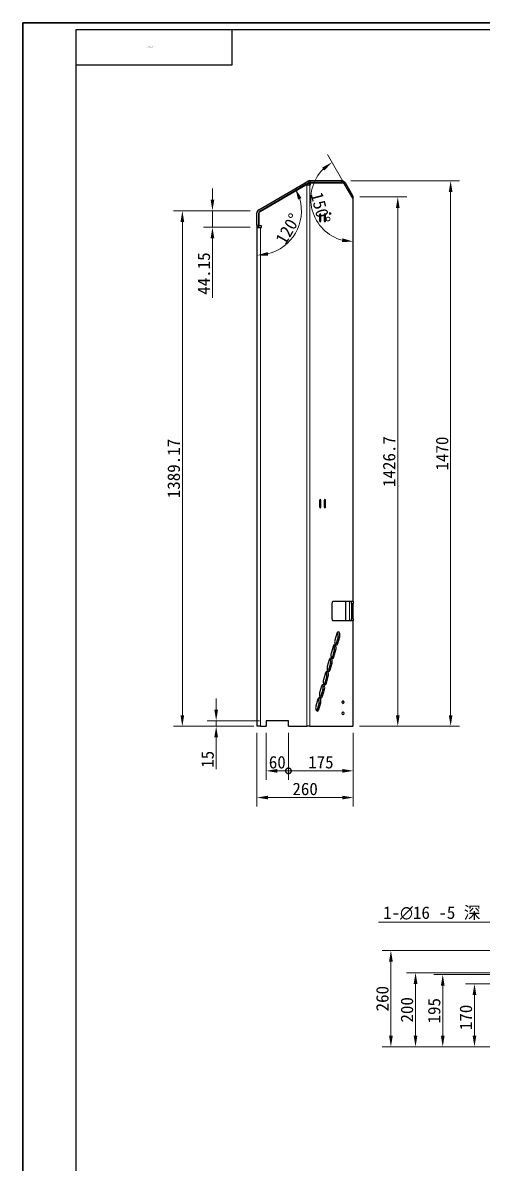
# Model space of a CAD drawing. Header units: millimetres. Extents: x 72 to 7062, y 66 to 4974.
# Drawn here: x 72 to 1311, y 1901 to 4974 of the extents above; entities that cross this region are included whole.
import ezdxf
from ezdxf.enums import TextEntityAlignment as Align

# ---------------------------------------------------------------- set-up
doc = ezdxf.new("R2018")
doc.units = ezdxf.units.MM
doc.header["$LTSCALE"] = 12
doc.linetypes.add('DOTTED', pattern=[0.0482, 0.0069, -0.0413])
for name, color, linetype, lineweight in [('可见 (ISO)', 7, 'Continuous', 25), ('可见窄的 (ISO)', 7, 'Continuous', 18), ('图框 (ISO)', 7, 'Continuous', 35), ('草图几何图元 (ISO)', 7, 'Continuous', 18)]:
    doc.layers.add(name, color=color, linetype=linetype, lineweight=lineweight)
doc.layers.add('尺寸 (ISO)', color=7, linetype='Continuous', lineweight=18, true_color=0x008000)
doc.layers.add('符号 (ISO)', color=7, linetype='Continuous', lineweight=18, true_color=0x008000)
doc.styles.get("Standard").update_dxf_attribs({"font": 'simfang.ttf'})
doc.styles.add('最新国标', font='simfang.ttf')
doc.dimstyles.new('默认 (GB)', dxfattribs={"dimscale": 12, "dimtxt": 2.8, "dimasz": 2.5, "dimexe": 2, "dimexo": 1.5, "dimgap": 0.5, "dimtad": 1, "dimtoh": 1, "dimdsep": 46, "dimtxsty": '最新国标', "dimcen": 0.09, "dimdle": 10, "dimclrd": 256, "dimclre": 256, "dimclrt": 256, "dimazin": 2, "dimtfac": 0.535714, "dimtdec": 3, "dimtmove": 0, "dimatfit": 3, "dimfxl": 0, "dimtolj": 1, "dimlwd": -1, "dimlwe": -1, "dimarcsym": 0})
doc.dimstyles.new('默认 (GB)$7', dxfattribs={"dimscale": 12, "dimtxt": 2.8, "dimasz": 2.5, "dimexe": 2, "dimexo": 1.5, "dimgap": 0.5, "dimtad": 1, "dimtoh": 1, "dimdsep": 46, "dimtxsty": '最新国标', "dimcen": 0.09, "dimdle": 10, "dimclrd": 256, "dimclre": 256, "dimclrt": 256, "dimazin": 2, "dimtfac": 0.535714, "dimtdec": 3, "dimtmove": 0, "dimatfit": 3, "dimfxl": 0, "dimtolj": 1, "dimlwd": -1, "dimlwe": -1, "dimarcsym": 0})

# ---------------------------------------------------------------- blocks, each defined once
blk = doc.blocks.new('图框 最新国标')
at = {"layer": '图框 (ISO)'}
for p, q in [((6, 7), (6, 414.5)), ((6, 414.5), (588.5, 414.5))]:
    blk.add_line(p, q, dxfattribs=at)
at = {"layer": '图框 (ISO)', "color": 7, "linetype": 'Continuous', "lineweight": 25}
for p, q in [((18, 413), (587, 413)), ((18, 7), (18, 413)), ((18, 413), (587, 413)), ((53, 413), (53, 405)), ((53, 405), (18, 405))]:
    blk.add_line(p, q, dxfattribs=at)
at = {"layer": '图框 (ISO)', "lineweight": 30}
blk.add_attdef('零件代号', text='', height=2.5, rotation=180, dxfattribs=at).set_placement((35.5, 409), align=Align.MIDDLE_CENTER)
blk = doc.blocks.new('*D12')
at = {"layer": 'Defpoints', "color": 0, "transparency": 16777216}
for p in [(703.7, 3078.2), (963.7, 3078.2), (963.7, 2886.2)]:
    blk.add_point(p, dxfattribs=at)
at = {"layer": '尺寸 (ISO)', "color": 116, "true_color": 0x00803f, "transparency": 16777216}
for p, q in [((703.7, 3060.2), (703.7, 2862.2)), ((963.7, 3060.2), (963.7, 2862.2)), ((733.7, 2886.2), (933.7, 2886.2))]:
    blk.add_line(p, q, dxfattribs=at)
for points in [[(733.7, 2891.2), (733.7, 2881.2), (703.7, 2886.2)], [(933.7, 2891.2), (933.7, 2881.2), (963.7, 2886.2)]]:
    blk.add_solid(points, dxfattribs=at)
at = {"layer": '尺寸 (ISO)', "transparency": 16777216, "insert": (833.7, 2909.2), "char_height": 33.6, "attachment_point": 5, "style": '最新国标'}
blk.add_mtext('\\A1;260', dxfattribs=at)
blk = doc.blocks.new('_DotSmall')
at = {"color": 0, "linetype": 'ByBlock', "const_width": 0.5}
blk.add_lwpolyline([(-0.0625, 0, 1), (0.0625, 0, 1)], format="xyb", close=True, dxfattribs=at)
blk = doc.blocks.new('*D13')
at = {"layer": 'Defpoints', "color": 0, "transparency": 16777216}
for p in [(728.7, 3078.2), (788.7, 3078.2), (788.7, 2958.2)]:
    blk.add_point(p, dxfattribs=at)
at = {"layer": '尺寸 (ISO)', "color": 116, "true_color": 0x00803f, "transparency": 16777216}
for p, q in [((728.7, 3060.2), (728.7, 2934.2)), ((788.7, 3060.2), (788.7, 2934.2)), ((758.7, 2958.2), (788.7, 2958.2))]:
    blk.add_line(p, q, dxfattribs=at)
blk.add_solid([(758.7, 2963.2), (758.7, 2953.2), (728.7, 2958.2)], dxfattribs=at)
at = {"layer": '尺寸 (ISO)', "color": 116, "true_color": 0x00803f, "transparency": 16777216, "xscale": 30, "yscale": 30, "zscale": 30}
blk.add_blockref('_DotSmall', (788.7, 2958.2), dxfattribs=at)
at = {"layer": '尺寸 (ISO)', "transparency": 16777216, "insert": (758.6, 2981.2), "char_height": 33.6, "attachment_point": 5, "style": '最新国标'}
blk.add_mtext('\\A1;60', dxfattribs=at)
blk = doc.blocks.new('*D15')
at = {"layer": 'Defpoints', "color": 0, "transparency": 16777216}
for p in [(788.7, 3078.2), (963.7, 3078.2), (963.7, 2958.2)]:
    blk.add_point(p, dxfattribs=at)
at = {"layer": '尺寸 (ISO)', "color": 116, "true_color": 0x00803f, "transparency": 16777216}
for p, q in [((788.7, 3060.2), (788.7, 2934.2)), ((963.7, 3060.2), (963.7, 2934.2)), ((788.7, 2958.2), (933.7, 2958.2))]:
    blk.add_line(p, q, dxfattribs=at)
blk.add_solid([(933.7, 2963.2), (933.7, 2953.2), (963.7, 2958.2)], dxfattribs=at)
at = {"layer": '尺寸 (ISO)', "color": 116, "true_color": 0x00803f, "transparency": 16777216, "xscale": 30, "yscale": 30, "zscale": 30, "rotation": 180}
blk.add_blockref('_DotSmall', (788.7, 2958.2), dxfattribs=at)
at = {"layer": '尺寸 (ISO)', "transparency": 16777216, "insert": (876.3, 2981.2), "char_height": 33.6, "attachment_point": 5, "style": '最新国标'}
blk.add_mtext('\\A1;175', dxfattribs=at)
blk = doc.blocks.new('*D16')
at = {"layer": 'Defpoints', "color": 0, "transparency": 16777216}
for p in [(593.7, 3078.2), (713.7, 3078.2), (728.7, 3093.2)]:
    blk.add_point(p, dxfattribs=at)
at = {"layer": '尺寸 (ISO)', "color": 116, "true_color": 0x00803f, "transparency": 16777216}
for p, q in [((593.7, 3123.2), (593.7, 3153.2)), ((710.7, 3093.2), (569.7, 3093.2)), ((695.7, 3078.2), (569.7, 3078.2)), ((593.7, 3093.2), (593.7, 3078.2)), ((593.7, 3048.2), (593.7, 2963))]:
    blk.add_line(p, q, dxfattribs=at)
for points in [[(588.7, 3123.2), (598.7, 3123.2), (593.7, 3093.2)], [(588.7, 3048.2), (598.7, 3048.2), (593.7, 3078.2)]]:
    blk.add_solid(points, dxfattribs=at)
at = {"layer": '尺寸 (ISO)', "transparency": 16777216, "insert": (570.7, 2989.3), "char_height": 33.6, "attachment_point": 5, "rotation": 90, "style": '最新国标'}
blk.add_mtext('\\A1;15', dxfattribs=at)
blk = doc.blocks.new('*D17')
at = {"layer": 'Defpoints', "color": 0, "transparency": 16777216}
for p in [(502.5, 4467.4), (703.7, 4467.4), (703.7, 3078.2)]:
    blk.add_point(p, dxfattribs=at)
at = {"layer": '尺寸 (ISO)', "color": 116, "true_color": 0x00803f, "transparency": 16777216}
for p, q in [((685.7, 4467.4), (478.5, 4467.4)), ((502.5, 3108.2), (502.5, 4437.4)), ((685.7, 3078.2), (478.5, 3078.2))]:
    blk.add_line(p, q, dxfattribs=at)
for points in [[(497.5, 4437.4), (507.5, 4437.4), (502.5, 4467.4)], [(497.5, 3108.2), (507.5, 3108.2), (502.5, 3078.2)]]:
    blk.add_solid(points, dxfattribs=at)
at = {"layer": '尺寸 (ISO)', "transparency": 16777216, "insert": (479.4, 3772.8), "char_height": 33.6, "attachment_point": 5, "rotation": 90, "style": '最新国标'}
blk.add_mtext('\\A1;1389.17', dxfattribs=at)
blk = doc.blocks.new('*D18')
at = {"layer": 'Defpoints', "color": 0, "transparency": 16777216}
for p in [(583.7, 4467.4), (703.7, 4467.4), (703.7, 4423.2)]:
    blk.add_point(p, dxfattribs=at)
at = {"layer": '尺寸 (ISO)', "color": 116, "true_color": 0x00803f, "transparency": 16777216}
for p, q in [((583.7, 4497.4), (583.7, 4527.4)), ((685.7, 4467.4), (559.7, 4467.4)), ((583.7, 4467.4), (583.7, 4423.2)), ((685.7, 4423.2), (559.7, 4423.2)), ((583.7, 4393.2), (583.7, 4233.2))]:
    blk.add_line(p, q, dxfattribs=at)
for points in [[(578.7, 4497.4), (588.7, 4497.4), (583.7, 4467.4)], [(578.7, 4393.2), (588.7, 4393.2), (583.7, 4423.2)]]:
    blk.add_solid(points, dxfattribs=at)
at = {"layer": '尺寸 (ISO)', "transparency": 16777216, "insert": (560.6, 4298.2), "char_height": 33.6, "attachment_point": 5, "rotation": 90, "style": '最新国标'}
blk.add_mtext('\\A1;44.15', dxfattribs=at)
blk = doc.blocks.new('*D19')
at = {"layer": 'Defpoints', "color": 0, "transparency": 16777216}
for p in [(963.7, 4504.9), (1083.7, 4504.9), (962.3, 3078.2)]:
    blk.add_point(p, dxfattribs=at)
at = {"layer": '尺寸 (ISO)', "color": 116, "true_color": 0x00803f, "transparency": 16777216}
for p, q in [((981.7, 4504.9), (1107.7, 4504.9)), ((1083.7, 3108.2), (1083.7, 4474.9)), ((980.3, 3078.2), (1107.7, 3078.2))]:
    blk.add_line(p, q, dxfattribs=at)
for points in [[(1078.7, 4474.9), (1088.7, 4474.9), (1083.7, 4504.9)], [(1078.7, 3108.2), (1088.7, 3108.2), (1083.7, 3078.2)]]:
    blk.add_solid(points, dxfattribs=at)
at = {"layer": '尺寸 (ISO)', "transparency": 16777216, "insert": (1060.6, 3791.6), "char_height": 33.6, "attachment_point": 5, "rotation": 90, "style": '最新国标'}
blk.add_mtext('\\A1;1426.7', dxfattribs=at)
blk = doc.blocks.new('*D20')
at = {"layer": 'Defpoints', "color": 0, "transparency": 16777216}
for p in [(938.7, 4548.2), (962.3, 3078.2), (1226.3, 3078.2)]:
    blk.add_point(p, dxfattribs=at)
at = {"layer": '尺寸 (ISO)', "color": 116, "true_color": 0x00803f, "transparency": 16777216}
for p, q in [((956.7, 4548.2), (1250.3, 4548.2)), ((1226.3, 4518.2), (1226.3, 3108.2)), ((980.3, 3078.2), (1250.3, 3078.2))]:
    blk.add_line(p, q, dxfattribs=at)
for points in [[(1221.3, 4518.2), (1231.3, 4518.2), (1226.3, 4548.2)], [(1221.3, 3108.2), (1231.3, 3108.2), (1226.3, 3078.2)]]:
    blk.add_solid(points, dxfattribs=at)
at = {"layer": '尺寸 (ISO)', "transparency": 16777216, "insert": (1203.4, 3813.2), "char_height": 33.6, "attachment_point": 5, "rotation": 90, "style": '最新国标'}
blk.add_mtext('\\A1;1470', dxfattribs=at)
blk = doc.blocks.new('*D21')
at = {"layer": 'Defpoints', "color": 0, "transparency": 16777216}
for p in [(703.7, 4467.4), (719.3, 4476.4), (703.7, 4422.2), (780.8, 4375.5)]:
    blk.add_point(p, dxfattribs=at)
at = {"layer": '尺寸 (ISO)', "color": 116, "true_color": 0x00803f, "transparency": 16777216}
blk.add_arc((703.7, 4467.4), 120, 284.3615, 15.6385, dxfattribs=at)
for points in [[(814.6, 4497.8), (823.9, 4501.7), (807.6, 4527.4)], [(734.1, 4346.2), (732.8, 4356.1), (703.7, 4347.4)]]:
    blk.add_solid(points, dxfattribs=at)
at = {"layer": '尺寸 (ISO)', "transparency": 16777216, "insert": (787.7, 4418.9), "char_height": 33.6, "attachment_point": 5, "rotation": 60, "style": '最新国标'}
blk.add_mtext('\\A1;120°', dxfattribs=at)
blk = doc.blocks.new('*D22')
at = {"layer": 'Defpoints', "color": 0, "transparency": 16777216}
for p in [(850.8, 4518.8), (954.7, 4514.5), (963.7, 4498.9), (963.7, 3078.2)]:
    blk.add_point(p, dxfattribs=at)
at = {"layer": '尺寸 (ISO)', "color": 116, "true_color": 0x00803f, "transparency": 16777216}
blk.add_line((945.7, 4530.1), (894.4, 4618.9), dxfattribs=at)
blk.add_arc((963.7, 4498.9), 114.6, 135.0432, 254.9568, dxfattribs=at)
for points in [[(879.6, 4583.8), (885.6, 4575.9), (906.4, 4598.1)], [(934.6, 4393.2), (933.3, 4383.3), (963.7, 4384.3)]]:
    blk.add_solid(points, dxfattribs=at)
at = {"layer": '尺寸 (ISO)', "transparency": 16777216, "insert": (875.2, 4475.2), "char_height": 33.6, "attachment_point": 5, "rotation": 285, "style": '最新国标'}
blk.add_mtext('\\A1;150°', dxfattribs=at)
blk = doc.blocks.new('*D67')
at = {"layer": 'Defpoints', "color": 0, "transparency": 16777216}
for p in [(1482.6, 2474.2), (1065.2, 2214.2), (1482.6, 2214.2)]:
    blk.add_point(p, dxfattribs=at)
at = {"layer": '尺寸 (ISO)', "color": 116, "true_color": 0x00803f, "transparency": 16777216}
for p, q in [((1464.6, 2474.2), (1041.2, 2474.2)), ((1065.2, 2444.2), (1065.2, 2244.2)), ((1464.6, 2214.2), (1041.2, 2214.2))]:
    blk.add_line(p, q, dxfattribs=at)
for points in [[(1060.2, 2444.2), (1070.2, 2444.2), (1065.2, 2474.2)], [(1060.2, 2244.2), (1070.2, 2244.2), (1065.2, 2214.2)]]:
    blk.add_solid(points, dxfattribs=at)
at = {"layer": '尺寸 (ISO)', "transparency": 16777216, "insert": (1042.2, 2344.2), "char_height": 33.6, "attachment_point": 5, "rotation": 90, "style": '最新国标'}
blk.add_mtext('\\A1;260', dxfattribs=at)
blk = doc.blocks.new('*D78')
at = {"layer": 'Defpoints', "color": 0, "transparency": 16777216}
for p in [(1290.6, 2384.2), (1495.6, 2384.2), (1482.6, 2214.2)]:
    blk.add_point(p, dxfattribs=at)
at = {"layer": '尺寸 (ISO)', "color": 116, "true_color": 0x00803f, "transparency": 16777216}
for p, q in [((1477.6, 2384.2), (1266.6, 2384.2)), ((1290.6, 2244.2), (1290.6, 2354.2)), ((1464.6, 2214.2), (1266.6, 2214.2))]:
    blk.add_line(p, q, dxfattribs=at)
for points in [[(1285.6, 2354.2), (1295.6, 2354.2), (1290.6, 2384.2)], [(1285.6, 2244.2), (1295.6, 2244.2), (1290.6, 2214.2)]]:
    blk.add_solid(points, dxfattribs=at)
at = {"layer": '尺寸 (ISO)', "transparency": 16777216, "insert": (1267.6, 2293.7), "char_height": 33.6, "attachment_point": 5, "rotation": 90, "style": '最新国标'}
blk.add_mtext('\\A1;170', dxfattribs=at)
blk = doc.blocks.new('*D80')
at = {"layer": 'Defpoints', "color": 0, "transparency": 16777216}
for p in [(1131.6, 2414.2), (1565.6, 2414.2), (1482.6, 2214.2)]:
    blk.add_point(p, dxfattribs=at)
at = {"layer": '尺寸 (ISO)', "color": 116, "true_color": 0x00803f, "transparency": 16777216}
for p, q in [((1547.6, 2414.2), (1107.6, 2414.2)), ((1131.6, 2244.2), (1131.6, 2384.2)), ((1464.6, 2214.2), (1107.6, 2214.2))]:
    blk.add_line(p, q, dxfattribs=at)
for points in [[(1126.6, 2384.2), (1136.6, 2384.2), (1131.6, 2414.2)], [(1126.6, 2244.2), (1136.6, 2244.2), (1131.6, 2214.2)]]:
    blk.add_solid(points, dxfattribs=at)
at = {"layer": '尺寸 (ISO)', "transparency": 16777216, "insert": (1108.6, 2314.2), "char_height": 33.6, "attachment_point": 5, "rotation": 90, "style": '最新国标'}
blk.add_mtext('\\A1;200', dxfattribs=at)
blk = doc.blocks.new('*D103')
at = {"layer": 'Defpoints', "color": 0, "transparency": 16777216}
for p in [(1482.6, 2409.2), (1205, 2214.2), (1482.6, 2214.2)]:
    blk.add_point(p, dxfattribs=at)
at = {"layer": '尺寸 (ISO)', "color": 116, "true_color": 0x00803f, "transparency": 16777216}
for p, q in [((1464.6, 2409.2), (1181, 2409.2)), ((1205, 2379.2), (1205, 2244.2)), ((1464.6, 2214.2), (1181, 2214.2))]:
    blk.add_line(p, q, dxfattribs=at)
for points in [[(1200, 2379.2), (1210, 2379.2), (1205, 2409.2)], [(1200, 2244.2), (1210, 2244.2), (1205, 2214.2)]]:
    blk.add_solid(points, dxfattribs=at)
at = {"layer": '尺寸 (ISO)', "transparency": 16777216, "insert": (1182, 2311.7), "char_height": 33.6, "attachment_point": 5, "rotation": 90, "style": '最新国标'}
blk.add_mtext('\\A1;195', dxfattribs=at)

msp = doc.modelspace()

# ---------------------------------------------------------------- linework, layer by layer
at = {"layer": '可见 (ISO)'}
for p, q in [((847.153, 4548.223), (846.368, 4548.223)), ((932.245, 4548.223), (847.153, 4548.223)), ((847.153, 4548.223), (847.153, 4543.223)), ((932.915, 4548.223), (932.245, 4548.223)), ((932.915, 4548.223), (932.915, 4543.223)), ((708.689, 4470.28), (833.574, 4542.383)), ((836.074, 4538.053), (711.189, 4465.95)), ((712.189, 4465.95), (835.575, 4537.187)), ((833.574, 4542.383), (841.368, 4546.883)), ((833.574, 4542.383), (836.074, 4538.053)), ((843.136, 4541.553), (835.575, 4537.187)), ((837.915, 4537.187), (835.575, 4537.187)), ((836.074, 4538.053), (843.868, 4542.553)), ((837.915, 4537.187), (846.576, 4537.187)), ((843.495, 4542.187), (843.495, 4537.187)), ((847.826, 4542.187), (843.495, 4542.187)), ((932.915, 4542.223), (845.636, 4542.223)), ((847.153, 4543.223), (846.368, 4543.223)), ((846.576, 4537.187), (847.826, 4537.187)), ((932.245, 4543.223), (847.153, 4543.223)), ((937.757, 4542.187), (847.826, 4542.187)), ((847.826, 4537.187), (847.826, 4542.187)), ((932.245, 4543.223), (932.915, 4543.223)), ((938.872, 4541.662), (941.576, 4543.223)), ((962.349, 4501.206), (939.393, 4540.967)), ((941.576, 4543.223), (962.349, 4507.242)), ((959.736, 4505.733), (962.349, 4507.242)), ((961.751, 4502.242), (963.689, 4502.242)), ((962.349, 4501.206), (963.689, 4501.206)), ((963.689, 4501.206), (963.689, 4502.242)), ((963.689, 3414.222), (963.689, 4501.206)), ((703.689, 4428.242), (703.689, 4461.62)), ((708.689, 4461.62), (708.689, 4428.242)), ((709.189, 4461.331), (709.189, 4460.782)), ((709.189, 4427.223), (709.189, 4460.754)), ((712.189, 4465.95), (711.689, 4465.662)), ((703.689, 4428.242), (703.689, 4423.242)), ((708.689, 4423.242), (708.689, 4428.242)), ((716.189, 4427.223), (709.189, 4427.223)), ((716.189, 4422.223), (716.189, 4427.223)), ((872.826, 4455.723), (872.826, 4440.723)), ((876.326, 4440.723), (876.326, 4455.723)), ((885.326, 4455.723), (885.326, 4440.723)), ((888.826, 4440.723), (888.826, 4455.723)), ((708.689, 4423.242), (703.689, 4423.242)), ((708.689, 4422.242), (703.689, 4422.242)), ((703.689, 4422.223), (703.689, 4422.242)), ((703.689, 4422.223), (703.689, 3078.222)), ((703.689, 4422.223), (713.689, 4422.223)), ((708.689, 4422.242), (713.689, 4422.242)), ((708.689, 4422.223), (708.689, 4422.242)), ((713.689, 4422.242), (716.189, 4422.242)), ((713.689, 4422.223), (716.189, 4422.223)), ((872.826, 3685.722), (872.826, 3670.722)), ((876.326, 3670.722), (876.326, 3685.722)), ((885.326, 3685.722), (885.326, 3670.722)), ((888.826, 3670.722), (888.826, 3685.722)), ((962.349, 3414.222), (908.689, 3414.222)), ((943.689, 3363.222), (943.689, 3414.222)), ((958.689, 3409.222), (958.689, 3414.222)), ((962.349, 3414.222), (963.689, 3414.222)), ((963.689, 3414.222), (963.689, 3409.222)), ((906.189, 3409.222), (906.189, 3368.222)), ((958.689, 3409.222), (958.689, 3368.222)), ((963.689, 3368.222), (963.689, 3409.222)), ((908.689, 3363.222), (962.349, 3363.222)), ((958.689, 3363.222), (958.689, 3368.222)), ((963.689, 3363.222), (962.349, 3363.222)), ((963.689, 3368.222), (963.689, 3363.222)), ((963.689, 3078.222), (963.689, 3363.222)), ((919.178, 3328.444), (913.928, 3310.258)), ((922.642, 3319.444), (917.392, 3301.258)), ((921.723, 3301.258), (926.973, 3319.444)), ((908.928, 3292.937), (903.678, 3274.75)), ((912.392, 3283.937), (907.142, 3265.75)), ((911.473, 3265.75), (916.723, 3283.937)), ((898.678, 3257.43), (893.428, 3239.243)), ((902.142, 3248.43), (896.892, 3230.243)), ((901.223, 3230.243), (906.473, 3248.43)), ((888.428, 3221.923), (883.178, 3203.736)), ((891.892, 3212.923), (886.642, 3194.736)), ((890.973, 3194.736), (896.223, 3212.923)), ((878.178, 3186.416), (872.928, 3168.229)), ((881.642, 3177.416), (876.392, 3159.229)), ((880.723, 3159.229), (885.973, 3177.416)), ((867.928, 3150.909), (862.678, 3132.722)), ((871.392, 3141.909), (866.142, 3123.722)), ((870.473, 3123.722), (875.723, 3141.909)), ((713.689, 3078.222), (703.689, 3078.222)), ((713.689, 3078.222), (728.689, 3078.222)), ((728.689, 3093.222), (728.689, 3078.222)), ((788.689, 3093.222), (728.689, 3093.222)), ((788.689, 3078.222), (788.689, 3093.222)), ((788.689, 3078.222), (837.915, 3078.222)), ((846.576, 3078.222), (837.915, 3078.222)), ((846.576, 3078.222), (962.349, 3078.222)), ((963.689, 3078.222), (962.349, 3078.222))]:
    msp.add_line(p, q, dxfattribs=at)
for centre, radius, start, end in [((846.368, 4538.223), 10, 90, 120), ((845.636, 4537.223), 5, 115.351059, 120), ((846.368, 4538.223), 5, 90, 120), ((845.636, 4537.223), 5, 90, 96.834892), ((932.915, 4537.223), 5, 83.165108, 90), ((953.689, 4502.242), 10, 0, 30), ((713.689, 4461.62), 10, 120, 180), ((713.689, 4461.62), 5, 120, 180), ((715.189, 4460.754), 6, 120, 180), ((714.189, 4461.331), 5, 120, 180)]:
    msp.add_arc(centre, radius, start, end, dxfattribs=at)
for centre, major_axis, start_param, end_param in [((937.757, 4537.187), (0, 5), 5.56946093, 6.28318531), ((874.576, 4455.723), (0, 3.5), 4.71238898, 7.85398163), ((887.076, 4455.723), (0, 3.5), 4.71238898, 7.85398163), ((874.576, 4440.723), (0, -3.5), 4.71238898, 7.85398163), ((887.076, 4440.723), (0, -3.5), 4.71238898, 7.85398163), ((874.576, 3685.722), (0, 3.5), 4.71238898, 7.85398163), ((887.076, 3685.722), (0, 3.5), 4.71238898, 7.85398163), ((874.576, 3670.722), (0, -3.5), 4.71238898, 7.85398163), ((887.076, 3670.722), (0, -3.5), 4.71238898, 7.85398163), ((908.689, 3409.222), (0, 5), 0, 1.57079633), ((908.689, 3368.222), (0, -5), 4.71238898, 6.28318531), ((923.076, 3323.944), (0, 9), 4.1887902, 7.33038286), ((918.745, 3323.944), (0, -9), 1.04719755, 2.63965485), ((912.826, 3288.437), (0, 9), 4.1887902, 7.33038286), ((908.495, 3288.437), (0, -9), 1.04719755, 2.63965485), ((917.826, 3305.758), (0, -9), 4.1887902, 7.33038286), ((913.495, 3305.758), (0, -9), 0.50193781, 1.04719755), ((902.576, 3252.93), (0, 9), 4.1887902, 7.33038286), ((898.245, 3252.93), (0, -9), 1.04719755, 2.63965485), ((907.576, 3270.25), (0, -9), 4.1887902, 7.33038286), ((903.245, 3270.25), (0, -9), 0.50193781, 1.04719755), ((892.326, 3217.423), (0, 9), 4.1887902, 7.33038286), ((897.326, 3234.743), (0, -9), 4.1887902, 7.33038286), ((892.995, 3234.743), (0, -9), 0.50193781, 1.04719755), ((887.076, 3199.236), (0, -9), 4.1887902, 7.33038286), ((887.995, 3217.423), (0, -9), 1.04719755, 2.63965485), ((876.826, 3163.729), (0, -9), 4.1887902, 7.33038286), ((882.076, 3181.916), (0, 9), 4.1887902, 7.33038286), ((877.745, 3181.916), (0, -9), 1.04719755, 2.63965485), ((882.745, 3199.236), (0, -9), 0.50193781, 1.04719755), ((871.826, 3146.409), (0, 9), 4.1887902, 7.33038286), ((867.495, 3146.409), (0, -9), 1.04719755, 2.63965485), ((872.495, 3163.729), (0, -9), 0.50193781, 1.04719755), ((866.576, 3128.222), (0, -9), 4.1887902, 7.33038286), ((862.245, 3128.222), (0, -9), 0.50193781, 1.04719755)]:
    msp.add_ellipse(centre, major_axis=major_axis, ratio=0.5, start_param=start_param, end_param=end_param, dxfattribs=at)
for centre, major_axis in [((901.576, 4460.223), (0, -2.458)), ((936.189, 3143.222), (0, -4.188)), ((936.189, 3113.222), (0, -4.188))]:
    msp.add_ellipse(centre, major_axis=major_axis, ratio=0.5, dxfattribs=at)
for points, knots in [([(932.915, 4548.223), (935.425, 4548.223), (937.922, 4547.235), (939.754, 4545.519), (940.469, 4544.848), (941.085, 4544.072), (941.576, 4543.223)], [0, 0, 0, 0, 0.75299965, 0.75299965, 0.75299965, 1.04719755, 1.04719755, 1.04719755, 1.04719755]), ([(935.957, 4542.18), (935.291, 4542.69), (934.501, 4543.038), (933.671, 4543.165), (933.421, 4543.203), (933.168, 4543.223), (932.915, 4543.223)], [0.391943621, 0.391943621, 0.391943621, 0.391943621, 0.895472537, 0.895472537, 0.895472537, 1.047197551, 1.047197551, 1.047197551, 1.047197551])]:
    msp.add_open_spline(points, degree=3, knots=knots, dxfattribs=at)
at = {"layer": '可见窄的 (ISO)'}
for p, q in [((846.368, 4543.223), (846.368, 4548.223)), ((932.245, 4543.223), (932.245, 4548.223)), ((837.915, 4537.187), (837.915, 3078.222)), ((841.368, 4546.883), (843.868, 4542.553)), ((846.576, 3078.222), (846.576, 4537.187)), ((962.349, 4501.206), (962.349, 3414.222)), ((703.689, 4428.242), (708.689, 4428.242)), ((876.326, 4455.723), (872.826, 4455.723)), ((876.326, 4440.723), (872.826, 4440.723)), ((888.826, 4455.723), (885.326, 4455.723)), ((888.826, 4440.723), (885.326, 4440.723)), ((713.689, 4422.223), (713.689, 4422.242)), ((713.689, 3078.222), (713.689, 4422.223)), ((876.326, 3685.722), (872.826, 3685.722)), ((876.326, 3670.722), (872.826, 3670.722)), ((888.826, 3685.722), (885.326, 3685.722)), ((888.826, 3670.722), (885.326, 3670.722)), ((953.689, 3414.222), (953.689, 3363.222)), ((963.689, 3409.222), (958.689, 3409.222)), ((958.689, 3368.222), (963.689, 3368.222)), ((962.349, 3363.222), (962.349, 3078.222)), ((926.973, 3319.444), (922.642, 3319.444)), ((921.723, 3301.258), (917.392, 3301.258)), ((911.473, 3265.75), (907.142, 3265.75)), ((916.723, 3283.937), (912.392, 3283.937)), ((901.223, 3230.243), (896.892, 3230.243)), ((906.473, 3248.43), (902.142, 3248.43)), ((896.223, 3212.923), (891.892, 3212.923)), ((885.973, 3177.416), (881.642, 3177.416)), ((890.973, 3194.736), (886.642, 3194.736)), ((875.723, 3141.909), (871.392, 3141.909)), ((880.723, 3159.229), (876.392, 3159.229)), ((870.473, 3123.722), (866.142, 3123.722))]:
    msp.add_line(p, q, dxfattribs=at)
at = {"layer": '草图几何图元 (ISO)', "color": 1, "linetype": 'DOTTED', "ltscale": 1.823756, "true_color": 0xff0000}
for p, q in [((841.368, 4546.883), (843.689, 4548.223)), ((846.368, 4548.223), (843.689, 4548.223)), ((962.349, 4507.242), (963.689, 4504.921)), ((963.689, 4502.242), (963.689, 4504.921))]:
    msp.add_line(p, q, dxfattribs=at)
at = {"layer": '草图几何图元 (ISO)', "color": 1, "linetype": 'DOTTED', "ltscale": 3.929763, "true_color": 0xff0000}
for p, q in [((932.915, 4548.223), (938.689, 4548.223)), ((941.576, 4543.223), (938.689, 4548.223)), ((708.689, 4470.28), (703.689, 4467.394)), ((703.689, 4461.62), (703.689, 4467.394))]:
    msp.add_line(p, q, dxfattribs=at)

# ---------------------------------------------------------------- block references
ref = msp.add_blockref('图框 最新国标', (0, 0), dxfattribs=dict(xscale=12, yscale=12, zscale=12))
lines = msp.add_mtext('7420714A01', dxfattribs={"layer": '图框 (ISO)', "insert": (426, 4908), "char_height": 2.5, "attachment_point": 1, "rotation": 180})
ref.add_attrib('零件代号', '', (426, 4908)).embed_mtext(lines)

# ---------------------------------------------------------------- texts
at = {"layer": '符号 (ISO)', "insert": (1307.637, 2555.844), "char_height": 33.6, "width": 292.05446, "attachment_point": 9, "line_spacing_factor": 0.49, "style": '最新国标'}
msp.add_mtext('1-\\fAIGDT|b0|i0;{\\H33.6000;n}\\fFangSong|b0|i0;{\\H33.6000;16 -5 深}', dxfattribs=at)

# ---------------------------------------------------------------- dimensions: what is measured, and where the dimension line sits
at = {"layer": '尺寸 (ISO)', "color": 116, "true_color": 0x00803f}
for base, center, p1, p2, override, picture, middle in [((850.838, 4518.784), (963.689, 4498.886), (954.689, 4514.474), (963.689, 3078.222), {"dimgap": 0.5, "dimtoh": 0, "dimse2": 1, "dimadec": 2, "dimtol": 0, "dimlim": 0, "dimtp": 0, "dimtm": 0, "dimtdec": 2}, '*D22', (853.002, 4469.227)), ((780.823, 4375.468), (703.689, 4467.394), (703.689, 4422.223), (719.277, 4476.394), {"dimgap": 0.5, "dimtoh": 0, "dimse1": 1, "dimse2": 1, "dimadec": 2, "dimtol": 0, "dimlim": 0, "dimtp": 0, "dimtm": 0, "dimtdec": 2}, '*D21', (807.612, 4407.394))]:
    dim = msp.add_angular_dim_3p(base=base, center=center, p1=p1, p2=p2, dimstyle='默认 (GB)', override=override, dxfattribs=at)
    dim.commit()
    dim.dimension.update_dxf_attribs({"geometry": picture, "text_midpoint": middle, "dimtype": 165})
for base, p1, p2, angle, override, picture, middle in [((1226.349, 3078.222), (938.689, 4548.223), (962.349, 3078.222), 270, {"dimgap": 0.5, "dimtoh": 0, "dimdec": 2, "dimtol": 0, "dimlim": 0, "dimtp": 0, "dimtm": 0, "dimtdec": 3, "dimtofl": 0, "dimatfit": 1}, '*D20', (1226.349, 3813.222)), ((583.689, 4467.394), (703.689, 4423.242), (703.689, 4467.394), 90, {"dimgap": 0.5, "dimtoh": 0, "dimdec": 2, "dimtol": 0, "dimlim": 0, "dimtp": 0, "dimtm": 0, "dimtdec": 3, "dimtofl": 1, "dimatfit": 1}, '*D18', (583.689, 4298.202)), ((1083.689, 4504.921), (962.349, 3078.222), (963.689, 4504.921), 270, {"dimgap": 0.5, "dimtoh": 0, "dimdec": 2, "dimtol": 0, "dimlim": 0, "dimtp": 0, "dimtm": 0, "dimtdec": 3, "dimtofl": 0, "dimatfit": 1}, '*D19', (1083.689, 3791.572)), ((502.491, 4467.394), (703.689, 3078.222), (703.689, 4467.394), 90, {"dimgap": 0.5, "dimtoh": 0, "dimdec": 2, "dimtol": 0, "dimlim": 0, "dimtp": 0, "dimtm": 0, "dimtdec": 3, "dimtofl": 0, "dimatfit": 1}, '*D17', (502.491, 3772.808)), ((593.689, 3078.222), (728.689, 3093.222), (713.689, 3078.222), 90, {"dimgap": 0.5, "dimtoh": 0, "dimdec": 2, "dimtol": 0, "dimlim": 0, "dimtp": 0, "dimtm": 0, "dimtdec": 3, "dimtofl": 1, "dimatfit": 1}, '*D16', (593.689, 2989.251)), ((963.689, 2886.222), (703.689, 3078.222), (963.689, 3078.222), 180, {"dimgap": 0.5, "dimtoh": 0, "dimdec": 2, "dimtol": 0, "dimlim": 0, "dimtp": 0, "dimtm": 0, "dimtdec": 3, "dimtofl": 0, "dimatfit": 1}, '*D12', (833.689, 2886.222)), ((788.689, 2958.222), (728.689, 3078.222), (788.689, 3078.222), 180, {"dimgap": 0.5, "dimtoh": 0, "dimdec": 2, "dimblk2": 'DotSmall', "dimsah": 1, "dimdle": 0, "dimtol": 0, "dimlim": 0, "dimtp": 0, "dimtm": 0, "dimtdec": 3, "dimtofl": 1, "dimatfit": 1}, '*D13', (758.569, 2958.222)), ((963.689, 2958.222), (788.689, 3078.222), (963.689, 3078.222), 180, {"dimgap": 0.5, "dimtoh": 0, "dimdec": 2, "dimblk1": 'DotSmall', "dimsah": 1, "dimdle": 0, "dimtol": 0, "dimlim": 0, "dimtp": 0, "dimtm": 0, "dimtdec": 3, "dimtofl": 0, "dimatfit": 1}, '*D15', (876.309, 2958.222)), ((1065.17, 2214.25), (1482.595, 2474.25), (1482.595, 2214.25), 90, {"dimgap": 0.5, "dimtoh": 0, "dimdec": 2, "dimtol": 0, "dimlim": 0, "dimtp": 0, "dimtm": 0, "dimtdec": 3, "dimtofl": 0, "dimatfit": 1}, '*D67', (1065.17, 2344.25)), ((1131.615, 2414.25), (1482.595, 2214.25), (1565.595, 2414.25), 270, {"dimgap": 0.5, "dimtoh": 0, "dimdec": 2, "dimtol": 0, "dimlim": 0, "dimtp": 0, "dimtm": 0, "dimtdec": 3, "dimtofl": 0, "dimatfit": 1}, '*D80', (1131.615, 2314.25)), ((1204.993, 2214.25), (1482.595, 2409.25), (1482.595, 2214.25), 90, {"dimgap": 0.5, "dimtoh": 0, "dimdec": 2, "dimtol": 0, "dimlim": 0, "dimtp": 0, "dimtm": 0, "dimtdec": 3, "dimtofl": 0, "dimatfit": 1}, '*D103', (1204.993, 2311.75)), ((1290.595, 2384.25), (1482.595, 2214.25), (1495.595, 2384.25), 270, {"dimgap": 0.5, "dimtoh": 0, "dimdec": 2, "dimtol": 0, "dimlim": 0, "dimtp": 0, "dimtm": 0, "dimtdec": 3, "dimtofl": 0, "dimatfit": 1}, '*D78', (1290.595, 2293.743))]:
    dim = msp.add_linear_dim(base=base, p1=p1, p2=p2, angle=angle, dimstyle='默认 (GB)', override=override, dxfattribs=at)
    dim.commit()
    dim.dimension.update_dxf_attribs({"geometry": picture, "text_midpoint": middle, "dimtype": 160})

# ---------------------------------------------------------------- leaders
at = {"layer": '符号 (ISO)', "annotation_type": 0, "has_hookline": 1, "hookline_direction": 1, "text_width": 276.012}
msp.add_leader([(1496.549, 2414.489), (1337.637, 2550.244), (1307.637, 2550.244)], dimstyle='默认 (GB)$7', override={"dimgap": 0, "dimtad": 1}, dxfattribs=at)

doc.saveas('drawing.dxf')
